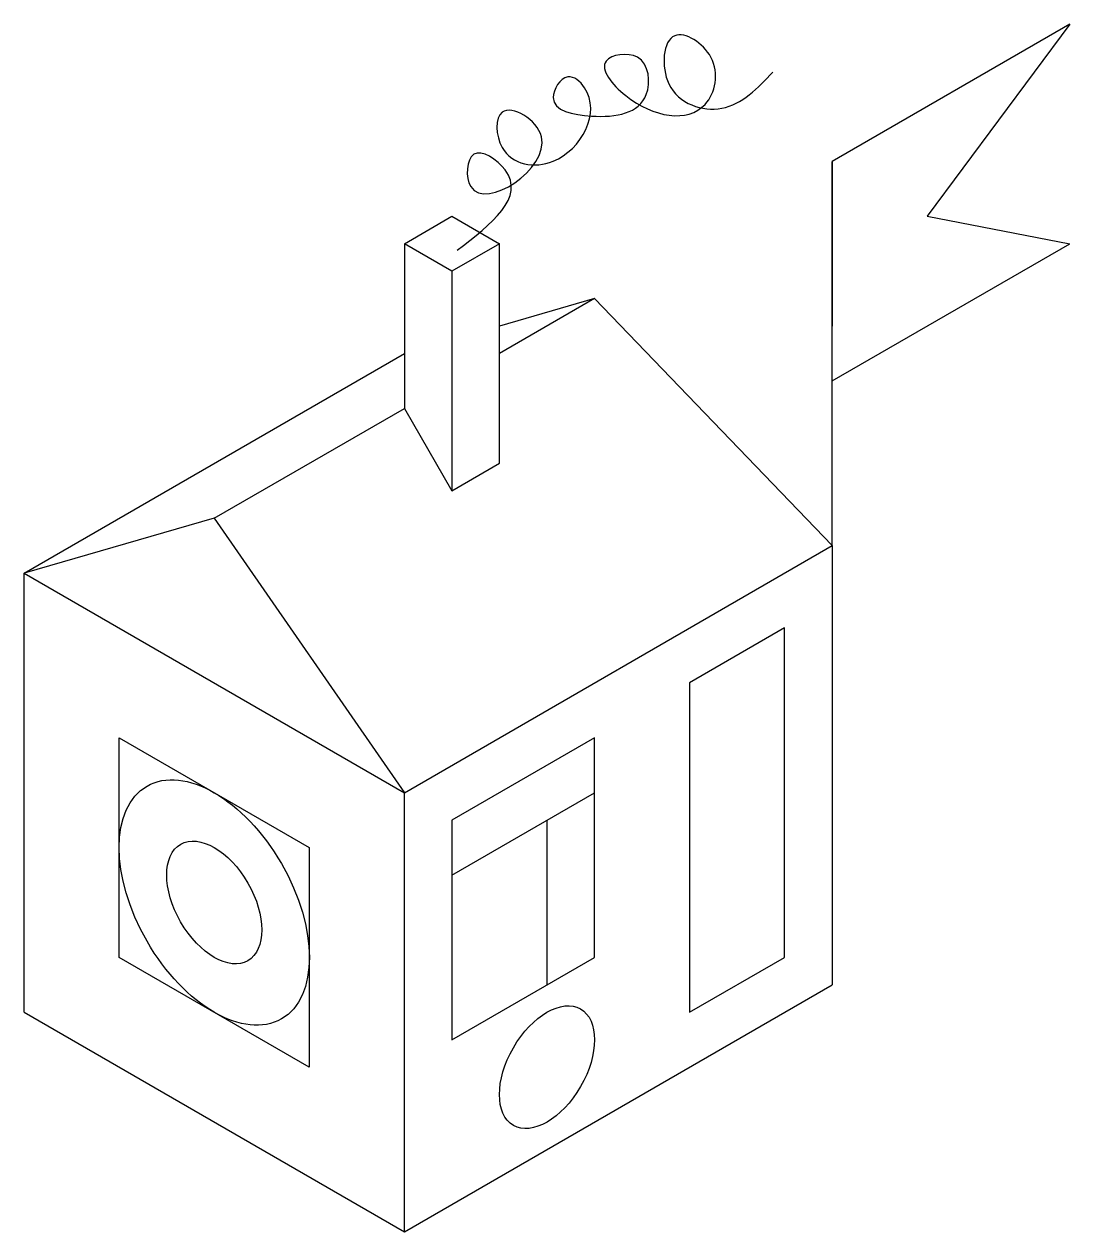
# Model space of a CAD drawing. Header units: millimetres. Extents: x 9 to 199, y 35 to 255.
import ezdxf

# ---------------------------------------------------------------- set-up
doc = ezdxf.new("R2010")
doc.units = ezdxf.units.MM
doc.layers.add('Layer1', color=7, linetype='Continuous', lineweight=30)

msp = doc.modelspace()

# ---------------------------------------------------------------- linework, layer by layer
at = {"layer": 'Layer1'}
for p, q in [((199.19, 255), (155.88, 230)), ((199.19, 255), (173.21, 220)), ((155.88, 160), (155.88, 230)), ((155.88, 230), (155.88, 200)), ((77.94, 215), (86.6, 220)), ((86.6, 220), (95.26, 215)), ((173.21, 220), (199.19, 215)), ((86.6, 210), (77.94, 215)), ((77.94, 215), (77.94, 185)), ((95.26, 215), (86.6, 210)), ((95.26, 175), (95.26, 215)), ((155.88, 190), (199.19, 215)), ((86.6, 210), (86.6, 170)), ((112.58, 205), (95.26, 195)), ((112.58, 205), (95.26, 200)), ((155.88, 160), (112.58, 205)), ((8.66, 155), (77.94, 195)), ((43.3, 165), (77.94, 185)), ((77.94, 185), (86.6, 170)), ((86.6, 170), (95.26, 175)), ((43.3, 165), (8.66, 155)), ((43.3, 165), (77.94, 115)), ((77.94, 115), (155.88, 160)), ((155.88, 160), (155.88, 80)), ((8.66, 75), (8.66, 155)), ((8.66, 155), (77.94, 115)), ((147.22, 145), (129.9, 135)), ((147.22, 85), (147.22, 145)), ((129.9, 135), (129.9, 75)), ((25.98, 125), (60.62, 105)), ((25.98, 85), (25.98, 125)), ((112.58, 125), (86.6, 110)), ((112.58, 85), (112.58, 125)), ((77.94, 35), (77.94, 115)), ((86.6, 100), (112.58, 115)), ((86.6, 110), (86.6, 70)), ((103.92, 110), (103.92, 80)), ((60.62, 105), (60.62, 65)), ((60.62, 65), (25.98, 85)), ((86.6, 70), (112.58, 85)), ((129.9, 75), (147.22, 85)), ((77.94, 35), (155.88, 80)), ((8.66, 75), (77.94, 35))]:
    msp.add_line(p, q, dxfattribs=at)
for centre, major_axis in [((43.3, 95), (12.25, -21.21)), ((43.3, 95), (6.12, -10.61)), ((103.92, 65), (-6.12, -10.61))]:
    msp.add_ellipse(centre, major_axis=major_axis, ratio=0.57735, dxfattribs=at)
msp.add_spline([(87.54, 213.8), (96.29, 228.44), (90.58, 231.29), (90.04, 225.4), (102.9, 234.5), (95.76, 238.97), (95.76, 232.54), (105.04, 230.04), (110.76, 243.43), (107.72, 245.39), (105.04, 241.64), (112.01, 238.25), (122.01, 242.18), (120.4, 248.96), (114.69, 248.25), (118.26, 242), (132.73, 240.39), (133.8, 248.96), (127.19, 252.89), (126.12, 244.14), (135.76, 239.68), (145.05, 246.28)], degree=3, dxfattribs=at)

doc.saveas('drawing.dxf')
